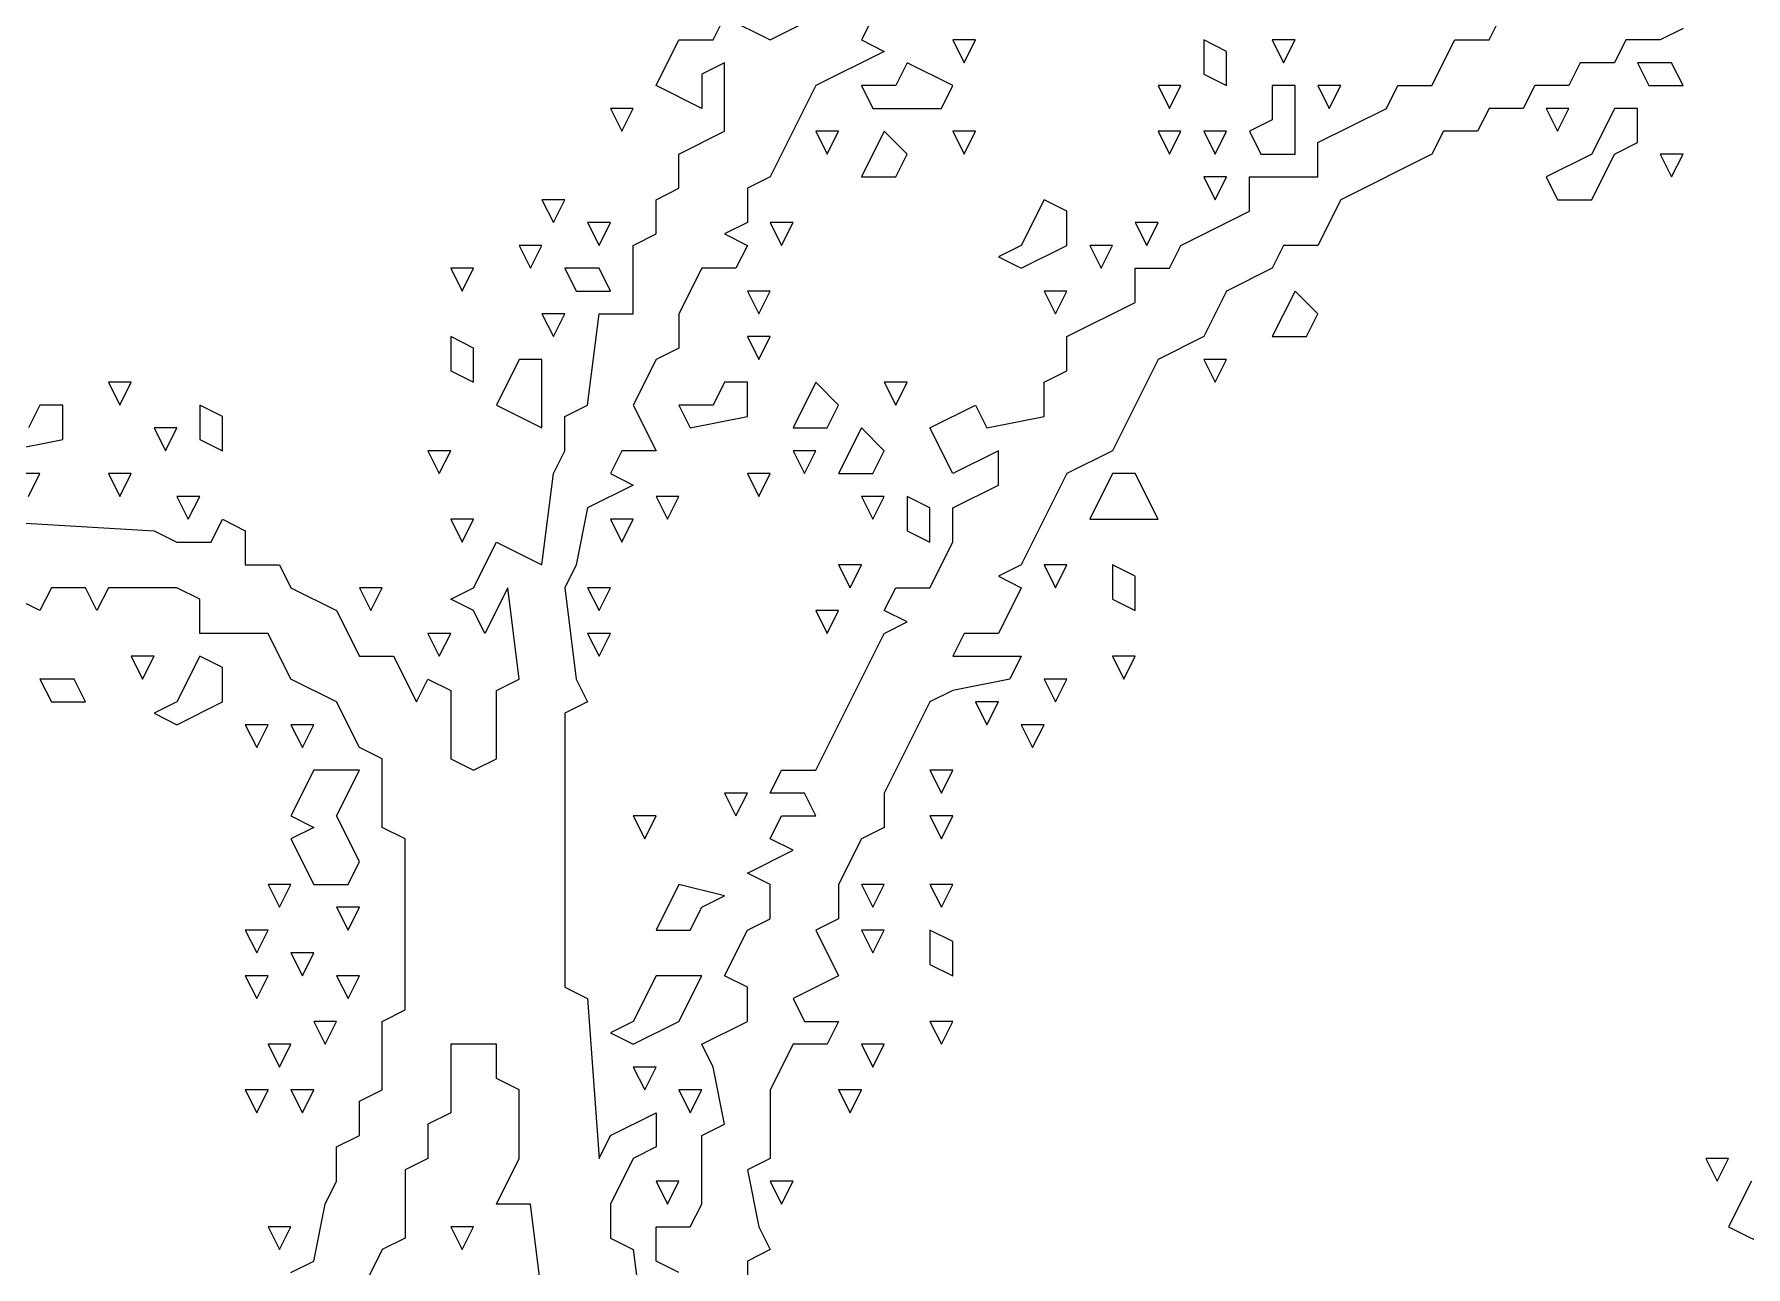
# Model space of a CAD drawing. Extents: x 2 to 124, y 0 to 170.
# Drawn here: x 50.43 to 62.5, y 103.23 to 111.92 of the extents above; entities that cross this region are included whole.
import ezdxf

# ---------------------------------------------------------------- set-up
doc = ezdxf.new("R2010")
doc.units = 0
doc.layers.add('Layer0', color=7, linetype='Continuous')

msp = doc.modelspace()

# ---------------------------------------------------------------- linework, layer by layer
at = {"layer": 'Layer0', "color": 5, "linetype": 'CONTINUOUS'}
for p, q in [((56.42519, 112.2064, 0.1), (56.2642, 111.8845, 0.1)), ((55.2178, 111.8845, 0.1), (55.2983, 112.0455, 0.1)), ((55.2983, 112.0455, 0.1), (55.62027, 111.8845, 0.1)), ((55.62027, 111.8845, 0.1), (56.10322, 112.1259, 0.1)), ((60.69129, 111.8845, 0.1), (60.77178, 112.0455, 0.1)), ((62.05966, 111.965, 0.1), (61.89867, 111.8845, 0.1)), ((54.81534, 111.5625, 0.1), (54.97633, 111.8845, 0.1)), ((54.97633, 111.8845, 0.1), (55.2178, 111.8845, 0.1)), ((56.42519, 111.804, 0.1), (55.94223, 111.5625, 0.1)), ((56.2642, 111.8845, 0.1), (56.42519, 111.804, 0.1)), ((56.90814, 111.8845, 0.1), (56.98864, 111.7235, 0.1)), ((57.06913, 111.8845, 0.1), (56.90814, 111.8845, 0.1)), ((56.98864, 111.7235, 0.1), (57.06913, 111.8845, 0.1)), ((58.67898, 111.8845, 0.1), (58.67898, 111.643, 0.1)), ((58.83996, 111.804, 0.1), (58.67898, 111.8845, 0.1)), ((58.83996, 111.5625, 0.1), (58.83996, 111.804, 0.1)), ((59.16193, 111.8845, 0.1), (59.24242, 111.7235, 0.1)), ((59.32292, 111.8845, 0.1), (59.16193, 111.8845, 0.1)), ((59.24242, 111.7235, 0.1), (59.32292, 111.8845, 0.1)), ((60.28883, 111.5625, 0.1), (60.44981, 111.8845, 0.1)), ((60.44981, 111.8845, 0.1), (60.69129, 111.8845, 0.1)), ((61.6572, 111.8845, 0.1), (61.5767, 111.7235, 0.1)), ((61.89867, 111.8845, 0.1), (61.6572, 111.8845, 0.1)), ((55.2983, 111.7235, 0.1), (55.13731, 111.643, 0.1)), ((55.2983, 111.2405, 0.1), (55.2983, 111.7235, 0.1)), ((56.58617, 111.7235, 0.1), (56.50568, 111.5625, 0.1)), ((56.90814, 111.5625, 0.1), (56.58617, 111.7235, 0.1)), ((61.33523, 111.7235, 0.1), (61.25473, 111.5625, 0.1)), ((61.5767, 111.7235, 0.1), (61.33523, 111.7235, 0.1)), ((61.73769, 111.7235, 0.1), (61.81818, 111.5625, 0.1)), ((61.97917, 111.7235, 0.1), (61.73769, 111.7235, 0.1)), ((62.05966, 111.5625, 0.1), (61.97917, 111.7235, 0.1)), ((55.13731, 111.4015, 0.1), (54.81534, 111.5625, 0.1)), ((55.13731, 111.643, 0.1), (55.13731, 111.4015, 0.1)), ((55.94223, 111.5625, 0.1), (55.62027, 110.9186, 0.1)), ((56.50568, 111.5625, 0.1), (56.2642, 111.5625, 0.1)), ((56.2642, 111.5625, 0.1), (56.3447, 111.4015, 0.1)), ((56.82765, 111.4015, 0.1), (56.90814, 111.5625, 0.1)), ((58.35701, 111.5625, 0.1), (58.4375, 111.4015, 0.1)), ((58.51799, 111.5625, 0.1), (58.35701, 111.5625, 0.1)), ((58.4375, 111.4015, 0.1), (58.51799, 111.5625, 0.1)), ((58.67898, 111.643, 0.1), (58.83996, 111.5625, 0.1)), ((59.16193, 111.5625, 0.1), (59.16193, 111.321, 0.1)), ((59.32292, 111.5625, 0.1), (59.16193, 111.5625, 0.1)), ((59.32292, 111.0795, 0.1), (59.32292, 111.5625, 0.1)), ((59.4839, 111.5625, 0.1), (59.56439, 111.4015, 0.1)), ((59.64489, 111.5625, 0.1), (59.4839, 111.5625, 0.1)), ((59.56439, 111.4015, 0.1), (59.64489, 111.5625, 0.1)), ((59.96686, 111.4015, 0.1), (60.04735, 111.5625, 0.1)), ((60.04735, 111.5625, 0.1), (60.28883, 111.5625, 0.1)), ((61.01326, 111.5625, 0.1), (60.93277, 111.4015, 0.1)), ((61.25473, 111.5625, 0.1), (61.01326, 111.5625, 0.1)), ((61.81818, 111.5625, 0.1), (62.05966, 111.5625, 0.1)), ((54.49337, 111.4015, 0.1), (54.57386, 111.2405, 0.1)), ((54.65436, 111.4015, 0.1), (54.49337, 111.4015, 0.1)), ((54.57386, 111.2405, 0.1), (54.65436, 111.4015, 0.1)), ((56.3447, 111.4015, 0.1), (56.82765, 111.4015, 0.1)), ((59.16193, 111.321, 0.1), (59.00095, 111.2405, 0.1)), ((59.4839, 111.16, 0.1), (59.96686, 111.4015, 0.1)), ((60.69129, 111.4015, 0.1), (60.6108, 111.2405, 0.1)), ((60.93277, 111.4015, 0.1), (60.69129, 111.4015, 0.1)), ((61.09375, 111.4015, 0.1), (61.17424, 111.2405, 0.1)), ((61.25473, 111.4015, 0.1), (61.09375, 111.4015, 0.1)), ((61.17424, 111.2405, 0.1), (61.25473, 111.4015, 0.1)), ((61.5767, 111.4015, 0.1), (61.41572, 111.0795, 0.1)), ((61.73769, 111.4015, 0.1), (61.5767, 111.4015, 0.1)), ((61.73769, 111.16, 0.1), (61.73769, 111.4015, 0.1)), ((54.97633, 111.0795, 0.1), (55.2983, 111.2405, 0.1)), ((55.94223, 111.2405, 0.1), (56.02273, 111.0795, 0.1)), ((56.10322, 111.2405, 0.1), (55.94223, 111.2405, 0.1)), ((56.02273, 111.0795, 0.1), (56.10322, 111.2405, 0.1)), ((56.42519, 111.2405, 0.1), (56.2642, 110.9186, 0.1)), ((56.58617, 111.0795, 0.1), (56.42519, 111.2405, 0.1)), ((56.90814, 111.2405, 0.1), (56.98864, 111.0795, 0.1)), ((57.06913, 111.2405, 0.1), (56.90814, 111.2405, 0.1)), ((56.98864, 111.0795, 0.1), (57.06913, 111.2405, 0.1)), ((58.35701, 111.2405, 0.1), (58.4375, 111.0795, 0.1)), ((58.51799, 111.2405, 0.1), (58.35701, 111.2405, 0.1)), ((58.4375, 111.0795, 0.1), (58.51799, 111.2405, 0.1)), ((58.67898, 111.2405, 0.1), (58.75947, 111.0795, 0.1)), ((58.83996, 111.2405, 0.1), (58.67898, 111.2405, 0.1)), ((58.75947, 111.0795, 0.1), (58.83996, 111.2405, 0.1)), ((59.00095, 111.2405, 0.1), (59.08144, 111.0795, 0.1)), ((60.36932, 111.2405, 0.1), (60.28883, 111.0795, 0.1)), ((60.6108, 111.2405, 0.1), (60.36932, 111.2405, 0.1)), ((59.4839, 110.9186, 0.1), (59.4839, 111.16, 0.1)), ((61.5767, 111.0795, 0.1), (61.73769, 111.16, 0.1)), ((54.97633, 110.8381, 0.1), (54.97633, 111.0795, 0.1)), ((56.50568, 110.9186, 0.1), (56.58617, 111.0795, 0.1)), ((59.08144, 111.0795, 0.1), (59.32292, 111.0795, 0.1)), ((60.28883, 111.0795, 0.1), (59.64489, 110.7576, 0.1)), ((61.41572, 111.0795, 0.1), (61.09375, 110.9186, 0.1)), ((61.41572, 110.7576, 0.1), (61.5767, 111.0795, 0.1)), ((61.89867, 111.0795, 0.1), (61.97917, 110.9186, 0.1)), ((62.05966, 111.0795, 0.1), (61.89867, 111.0795, 0.1)), ((61.97917, 110.9186, 0.1), (62.05966, 111.0795, 0.1)), ((54.81534, 110.7576, 0.1), (54.97633, 110.8381, 0.1)), ((55.62027, 110.9186, 0.1), (55.45928, 110.8381, 0.1)), ((55.45928, 110.8381, 0.1), (55.45928, 110.5966, 0.1)), ((56.2642, 110.9186, 0.1), (56.50568, 110.9186, 0.1)), ((58.67898, 110.9186, 0.1), (58.75947, 110.7576, 0.1)), ((58.83996, 110.9186, 0.1), (58.67898, 110.9186, 0.1)), ((58.75947, 110.7576, 0.1), (58.83996, 110.9186, 0.1)), ((59.00095, 110.6771, 0.1), (59.00095, 110.9186, 0.1)), ((59.00095, 110.9186, 0.1), (59.4839, 110.9186, 0.1)), ((61.09375, 110.9186, 0.1), (61.17424, 110.7576, 0.1)), ((54.01042, 110.7576, 0.1), (54.09091, 110.5966, 0.1)), ((54.1714, 110.7576, 0.1), (54.01042, 110.7576, 0.1)), ((54.09091, 110.5966, 0.1), (54.1714, 110.7576, 0.1)), ((54.81534, 110.5161, 0.1), (54.81534, 110.7576, 0.1)), ((57.55208, 110.7576, 0.1), (57.3911, 110.4356, 0.1)), ((57.71307, 110.6771, 0.1), (57.55208, 110.7576, 0.1)), ((59.64489, 110.7576, 0.1), (59.4839, 110.4356, 0.1)), ((61.17424, 110.7576, 0.1), (61.41572, 110.7576, 0.1)), ((54.33239, 110.5966, 0.1), (54.41288, 110.4356, 0.1)), ((54.49337, 110.5966, 0.1), (54.33239, 110.5966, 0.1)), ((54.41288, 110.4356, 0.1), (54.49337, 110.5966, 0.1)), ((55.45928, 110.5966, 0.1), (55.2983, 110.5161, 0.1)), ((55.62027, 110.5966, 0.1), (55.70076, 110.4356, 0.1)), ((55.78125, 110.5966, 0.1), (55.62027, 110.5966, 0.1)), ((55.70076, 110.4356, 0.1), (55.78125, 110.5966, 0.1)), ((57.71307, 110.4356, 0.1), (57.71307, 110.6771, 0.1)), ((58.19602, 110.5966, 0.1), (58.27652, 110.4356, 0.1)), ((58.35701, 110.5966, 0.1), (58.19602, 110.5966, 0.1)), ((58.27652, 110.4356, 0.1), (58.35701, 110.5966, 0.1)), ((58.51799, 110.4356, 0.1), (59.00095, 110.6771, 0.1)), ((54.65436, 110.4356, 0.1), (54.81534, 110.5161, 0.1)), ((55.2983, 110.5161, 0.1), (55.45928, 110.4356, 0.1)), ((53.84943, 110.4356, 0.1), (53.92992, 110.2746, 0.1)), ((54.01042, 110.4356, 0.1), (53.84943, 110.4356, 0.1)), ((53.92992, 110.2746, 0.1), (54.01042, 110.4356, 0.1)), ((54.65436, 109.9527, 0.1), (54.65436, 110.4356, 0.1)), ((55.45928, 110.4356, 0.1), (55.37879, 110.2746, 0.1)), ((57.3911, 110.4356, 0.1), (57.23011, 110.3551, 0.1)), ((57.23011, 110.3551, 0.1), (57.3911, 110.2746, 0.1)), ((57.3911, 110.2746, 0.1), (57.71307, 110.4356, 0.1)), ((57.87405, 110.4356, 0.1), (57.95455, 110.2746, 0.1)), ((58.03504, 110.4356, 0.1), (57.87405, 110.4356, 0.1)), ((57.95455, 110.2746, 0.1), (58.03504, 110.4356, 0.1)), ((58.4375, 110.2746, 0.1), (58.51799, 110.4356, 0.1)), ((59.24242, 110.4356, 0.1), (59.16193, 110.2746, 0.1)), ((59.4839, 110.4356, 0.1), (59.24242, 110.4356, 0.1)), ((53.36648, 110.2746, 0.1), (53.44697, 110.1136, 0.1)), ((53.52746, 110.2746, 0.1), (53.36648, 110.2746, 0.1)), ((53.44697, 110.1136, 0.1), (53.52746, 110.2746, 0.1)), ((54.1714, 110.2746, 0.1), (54.25189, 110.1136, 0.1)), ((54.41288, 110.2746, 0.1), (54.1714, 110.2746, 0.1)), ((54.49337, 110.1136, 0.1), (54.41288, 110.2746, 0.1)), ((55.13731, 110.2746, 0.1), (54.97633, 109.9527, 0.1)), ((55.37879, 110.2746, 0.1), (55.13731, 110.2746, 0.1)), ((58.19602, 110.0331, 0.1), (58.19602, 110.2746, 0.1)), ((58.19602, 110.2746, 0.1), (58.4375, 110.2746, 0.1)), ((59.16193, 110.2746, 0.1), (58.83996, 110.1136, 0.1)), ((54.25189, 110.1136, 0.1), (54.49337, 110.1136, 0.1)), ((55.45928, 110.1136, 0.1), (55.53977, 109.9527, 0.1)), ((55.62027, 110.1136, 0.1), (55.45928, 110.1136, 0.1)), ((55.53977, 109.9527, 0.1), (55.62027, 110.1136, 0.1)), ((57.55208, 110.1136, 0.1), (57.63258, 109.9527, 0.1)), ((57.71307, 110.1136, 0.1), (57.55208, 110.1136, 0.1)), ((57.63258, 109.9527, 0.1), (57.71307, 110.1136, 0.1)), ((57.71307, 109.7917, 0.1), (58.19602, 110.0331, 0.1)), ((58.83996, 110.1136, 0.1), (58.67898, 109.7917, 0.1)), ((59.32292, 110.1136, 0.1), (59.16193, 109.7917, 0.1)), ((59.4839, 109.9527, 0.1), (59.32292, 110.1136, 0.1)), ((54.01042, 109.9527, 0.1), (54.09091, 109.7917, 0.1)), ((54.1714, 109.9527, 0.1), (54.01042, 109.9527, 0.1)), ((54.09091, 109.7917, 0.1), (54.1714, 109.9527, 0.1)), ((54.33239, 109.3087, 0.1), (54.41288, 109.9527, 0.1)), ((54.41288, 109.9527, 0.1), (54.65436, 109.9527, 0.1)), ((54.97633, 109.9527, 0.1), (54.97633, 109.7112, 0.1)), ((59.40341, 109.7917, 0.1), (59.4839, 109.9527, 0.1)), ((53.36648, 109.7917, 0.1), (53.36648, 109.5502, 0.1)), ((53.52746, 109.7112, 0.1), (53.36648, 109.7917, 0.1)), ((55.45928, 109.7917, 0.1), (55.53977, 109.6307, 0.1)), ((55.62027, 109.7917, 0.1), (55.45928, 109.7917, 0.1)), ((55.53977, 109.6307, 0.1), (55.62027, 109.7917, 0.1)), ((57.71307, 109.5502, 0.1), (57.71307, 109.7917, 0.1)), ((58.67898, 109.7917, 0.1), (58.35701, 109.6307, 0.1)), ((59.16193, 109.7917, 0.1), (59.40341, 109.7917, 0.1)), ((53.52746, 109.4697, 0.1), (53.52746, 109.7112, 0.1)), ((53.84943, 109.6307, 0.1), (53.68845, 109.3087, 0.1)), ((54.01042, 109.6307, 0.1), (53.84943, 109.6307, 0.1)), ((54.01042, 109.1477, 0.1), (54.01042, 109.6307, 0.1)), ((54.81534, 109.6307, 0.1), (54.65436, 109.3087, 0.1)), ((54.97633, 109.7112, 0.1), (54.81534, 109.6307, 0.1)), ((58.35701, 109.6307, 0.1), (58.03504, 108.9867, 0.1)), ((58.67898, 109.6307, 0.1), (58.75947, 109.4697, 0.1)), ((58.83996, 109.6307, 0.1), (58.67898, 109.6307, 0.1)), ((58.75947, 109.4697, 0.1), (58.83996, 109.6307, 0.1)), ((53.36648, 109.5502, 0.1), (53.52746, 109.4697, 0.1)), ((57.55208, 109.4697, 0.1), (57.71307, 109.5502, 0.1)), ((50.9517, 109.4697, 0.1), (51.0322, 109.3087, 0.1)), ((51.11269, 109.4697, 0.1), (50.9517, 109.4697, 0.1)), ((51.0322, 109.3087, 0.1), (51.11269, 109.4697, 0.1)), ((55.2983, 109.4697, 0.1), (55.2178, 109.3087, 0.1)), ((55.45928, 109.4697, 0.1), (55.2983, 109.4697, 0.1)), ((55.45928, 109.2282, 0.1), (55.45928, 109.4697, 0.1)), ((55.94223, 109.4697, 0.1), (55.78125, 109.1477, 0.1)), ((56.10322, 109.3087, 0.1), (55.94223, 109.4697, 0.1)), ((56.42519, 109.4697, 0.1), (56.50568, 109.3087, 0.1)), ((56.58617, 109.4697, 0.1), (56.42519, 109.4697, 0.1)), ((56.50568, 109.3087, 0.1), (56.58617, 109.4697, 0.1)), ((57.55208, 109.2282, 0.1), (57.55208, 109.4697, 0.1)), ((50.46875, 109.3087, 0.1), (50.38826, 109.1477, 0.1)), ((50.62973, 109.3087, 0.1), (50.46875, 109.3087, 0.1)), ((50.62973, 109.0672, 0.1), (50.62973, 109.3087, 0.1)), ((51.59564, 109.3087, 0.1), (51.59564, 109.0672, 0.1)), ((51.75663, 109.2282, 0.1), (51.59564, 109.3087, 0.1)), ((53.68845, 109.3087, 0.1), (54.01042, 109.1477, 0.1)), ((54.1714, 109.2282, 0.1), (54.33239, 109.3087, 0.1)), ((54.65436, 109.3087, 0.1), (54.81534, 108.9867, 0.1)), ((55.2178, 109.3087, 0.1), (54.97633, 109.3087, 0.1)), ((54.97633, 109.3087, 0.1), (55.05682, 109.1477, 0.1)), ((56.02273, 109.1477, 0.1), (56.10322, 109.3087, 0.1)), ((56.74716, 109.1477, 0.1), (57.06913, 109.3087, 0.1)), ((57.06913, 109.3087, 0.1), (57.14962, 109.1477, 0.1)), ((51.27367, 109.1477, 0.1), (51.35417, 108.9867, 0.1)), ((51.43466, 109.1477, 0.1), (51.27367, 109.1477, 0.1)), ((51.35417, 108.9867, 0.1), (51.43466, 109.1477, 0.1)), ((51.75663, 108.9867, 0.1), (51.75663, 109.2282, 0.1)), ((54.1714, 108.9867, 0.1), (54.1714, 109.2282, 0.1)), ((55.05682, 109.1477, 0.1), (55.45928, 109.2282, 0.1)), ((55.78125, 109.1477, 0.1), (56.02273, 109.1477, 0.1)), ((56.2642, 109.1477, 0.1), (56.10322, 108.8258, 0.1)), ((56.42519, 108.9867, 0.1), (56.2642, 109.1477, 0.1)), ((56.90814, 108.8258, 0.1), (56.74716, 109.1477, 0.1)), ((57.14962, 109.1477, 0.1), (57.55208, 109.2282, 0.1)), ((50.22727, 108.9867, 0.1), (50.62973, 109.0672, 0.1)), ((51.59564, 109.0672, 0.1), (51.75663, 108.9867, 0.1)), ((53.20549, 108.9867, 0.1), (53.28598, 108.8258, 0.1)), ((53.36648, 108.9867, 0.1), (53.20549, 108.9867, 0.1)), ((53.28598, 108.8258, 0.1), (53.36648, 108.9867, 0.1)), ((54.09091, 108.8258, 0.1), (54.1714, 108.9867, 0.1)), ((54.57386, 108.9867, 0.1), (54.49337, 108.8258, 0.1)), ((54.81534, 108.9867, 0.1), (54.57386, 108.9867, 0.1)), ((55.78125, 108.9867, 0.1), (55.86174, 108.8258, 0.1)), ((55.94223, 108.9867, 0.1), (55.78125, 108.9867, 0.1)), ((55.86174, 108.8258, 0.1), (55.94223, 108.9867, 0.1)), ((56.3447, 108.8258, 0.1), (56.42519, 108.9867, 0.1)), ((57.23011, 108.9867, 0.1), (56.90814, 108.8258, 0.1)), ((57.23011, 108.7453, 0.1), (57.23011, 108.9867, 0.1)), ((58.03504, 108.9867, 0.1), (57.71307, 108.8258, 0.1)), ((50.46875, 108.8258, 0.1), (50.30777, 108.8258, 0.1)), ((50.38826, 108.6648, 0.1), (50.46875, 108.8258, 0.1)), ((50.9517, 108.8258, 0.1), (51.0322, 108.6648, 0.1)), ((51.11269, 108.8258, 0.1), (50.9517, 108.8258, 0.1)), ((51.0322, 108.6648, 0.1), (51.11269, 108.8258, 0.1)), ((54.01042, 108.1818, 0.1), (54.09091, 108.8258, 0.1)), ((54.49337, 108.8258, 0.1), (54.65436, 108.7453, 0.1)), ((55.45928, 108.8258, 0.1), (55.53977, 108.6648, 0.1)), ((55.62027, 108.8258, 0.1), (55.45928, 108.8258, 0.1)), ((55.53977, 108.6648, 0.1), (55.62027, 108.8258, 0.1)), ((56.10322, 108.8258, 0.1), (56.3447, 108.8258, 0.1)), ((57.71307, 108.8258, 0.1), (57.3911, 108.1818, 0.1)), ((58.03504, 108.8258, 0.1), (57.87405, 108.5038, 0.1)), ((58.19602, 108.8258, 0.1), (58.03504, 108.8258, 0.1)), ((58.35701, 108.5038, 0.1), (58.19602, 108.8258, 0.1)), ((51.43466, 108.6648, 0.1), (51.51515, 108.5038, 0.1)), ((51.59564, 108.6648, 0.1), (51.43466, 108.6648, 0.1)), ((51.51515, 108.5038, 0.1), (51.59564, 108.6648, 0.1)), ((54.65436, 108.7453, 0.1), (54.33239, 108.5843, 0.1)), ((54.81534, 108.6648, 0.1), (54.89583, 108.5038, 0.1)), ((54.97633, 108.6648, 0.1), (54.81534, 108.6648, 0.1)), ((54.89583, 108.5038, 0.1), (54.97633, 108.6648, 0.1)), ((56.2642, 108.6648, 0.1), (56.3447, 108.5038, 0.1)), ((56.42519, 108.6648, 0.1), (56.2642, 108.6648, 0.1)), ((56.3447, 108.5038, 0.1), (56.42519, 108.6648, 0.1)), ((56.58617, 108.6648, 0.1), (56.58617, 108.4233, 0.1)), ((56.74716, 108.5843, 0.1), (56.58617, 108.6648, 0.1)), ((56.90814, 108.5843, 0.1), (57.23011, 108.7453, 0.1)), ((54.33239, 108.5843, 0.1), (54.25189, 108.1818, 0.1)), ((56.74716, 108.3428, 0.1), (56.74716, 108.5843, 0.1)), ((56.90814, 108.3428, 0.1), (56.90814, 108.5843, 0.1)), ((49.9053, 108.5038, 0.1), (51.27367, 108.4233, 0.1)), ((51.27367, 108.4233, 0.1), (51.43466, 108.3428, 0.1)), ((51.67614, 108.3428, 0.1), (51.75663, 108.5038, 0.1)), ((51.75663, 108.5038, 0.1), (51.91761, 108.4233, 0.1)), ((51.91761, 108.4233, 0.1), (51.91761, 108.1818, 0.1)), ((53.36648, 108.5038, 0.1), (53.44697, 108.3428, 0.1)), ((53.52746, 108.5038, 0.1), (53.36648, 108.5038, 0.1)), ((53.44697, 108.3428, 0.1), (53.52746, 108.5038, 0.1)), ((54.49337, 108.5038, 0.1), (54.57386, 108.3428, 0.1)), ((54.65436, 108.5038, 0.1), (54.49337, 108.5038, 0.1)), ((54.57386, 108.3428, 0.1), (54.65436, 108.5038, 0.1)), ((56.58617, 108.4233, 0.1), (56.74716, 108.3428, 0.1)), ((57.87405, 108.5038, 0.1), (58.35701, 108.5038, 0.1)), ((51.43466, 108.3428, 0.1), (51.67614, 108.3428, 0.1)), ((53.52746, 108.0208, 0.1), (53.68845, 108.3428, 0.1)), ((53.68845, 108.3428, 0.1), (54.01042, 108.1818, 0.1)), ((56.74716, 108.0208, 0.1), (56.90814, 108.3428, 0.1)), ((51.91761, 108.1818, 0.1), (52.15909, 108.1818, 0.1)), ((52.15909, 108.1818, 0.1), (52.23958, 108.0208, 0.1)), ((54.25189, 108.1818, 0.1), (54.1714, 108.0208, 0.1)), ((56.10322, 108.1818, 0.1), (56.18371, 108.0208, 0.1)), ((56.2642, 108.1818, 0.1), (56.10322, 108.1818, 0.1)), ((56.18371, 108.0208, 0.1), (56.2642, 108.1818, 0.1)), ((57.3911, 108.1818, 0.1), (57.23011, 108.1013, 0.1)), ((57.55208, 108.1818, 0.1), (57.63258, 108.0208, 0.1)), ((57.71307, 108.1818, 0.1), (57.55208, 108.1818, 0.1)), ((57.63258, 108.0208, 0.1), (57.71307, 108.1818, 0.1)), ((58.03504, 108.1818, 0.1), (58.03504, 107.9403, 0.1)), ((58.19602, 108.1013, 0.1), (58.03504, 108.1818, 0.1)), ((57.23011, 108.1013, 0.1), (57.3911, 108.0208, 0.1)), ((58.19602, 107.8598, 0.1), (58.19602, 108.1013, 0.1)), ((50.46875, 107.8598, 0.1), (50.14678, 108.0208, 0.1)), ((50.54924, 108.0208, 0.1), (50.46875, 107.8598, 0.1)), ((50.79072, 108.0208, 0.1), (50.54924, 108.0208, 0.1)), ((50.87121, 107.8598, 0.1), (50.79072, 108.0208, 0.1)), ((50.9517, 108.0208, 0.1), (50.87121, 107.8598, 0.1)), ((51.43466, 108.0208, 0.1), (50.9517, 108.0208, 0.1)), ((51.59564, 107.9403, 0.1), (51.43466, 108.0208, 0.1)), ((52.23958, 108.0208, 0.1), (52.56155, 107.8598, 0.1)), ((52.72254, 108.0208, 0.1), (52.80303, 107.8598, 0.1)), ((52.88352, 108.0208, 0.1), (52.72254, 108.0208, 0.1)), ((52.80303, 107.8598, 0.1), (52.88352, 108.0208, 0.1)), ((53.36648, 107.9403, 0.1), (53.52746, 108.0208, 0.1)), ((53.76894, 108.0208, 0.1), (53.60795, 107.6989, 0.1)), ((53.84943, 107.3769, 0.1), (53.76894, 108.0208, 0.1)), ((54.1714, 108.0208, 0.1), (54.25189, 107.3769, 0.1)), ((54.33239, 108.0208, 0.1), (54.41288, 107.8598, 0.1)), ((54.49337, 108.0208, 0.1), (54.33239, 108.0208, 0.1)), ((54.41288, 107.8598, 0.1), (54.49337, 108.0208, 0.1)), ((56.42519, 107.8598, 0.1), (56.50568, 108.0208, 0.1)), ((56.50568, 108.0208, 0.1), (56.74716, 108.0208, 0.1)), ((57.3911, 108.0208, 0.1), (57.23011, 107.6989, 0.1)), ((51.59564, 107.6989, 0.1), (51.59564, 107.9403, 0.1)), ((52.56155, 107.8598, 0.1), (52.72254, 107.5379, 0.1)), ((53.52746, 107.8598, 0.1), (53.36648, 107.9403, 0.1)), ((53.60795, 107.6989, 0.1), (53.52746, 107.8598, 0.1)), ((55.94223, 107.8598, 0.1), (56.02273, 107.6989, 0.1)), ((56.10322, 107.8598, 0.1), (55.94223, 107.8598, 0.1)), ((56.02273, 107.6989, 0.1), (56.10322, 107.8598, 0.1)), ((56.58617, 107.7794, 0.1), (56.42519, 107.8598, 0.1)), ((58.03504, 107.9403, 0.1), (58.19602, 107.8598, 0.1)), ((52.0786, 107.6989, 0.1), (51.59564, 107.6989, 0.1)), ((52.23958, 107.3769, 0.1), (52.0786, 107.6989, 0.1)), ((53.20549, 107.6989, 0.1), (53.28598, 107.5379, 0.1)), ((53.36648, 107.6989, 0.1), (53.20549, 107.6989, 0.1)), ((53.28598, 107.5379, 0.1), (53.36648, 107.6989, 0.1)), ((54.33239, 107.6989, 0.1), (54.41288, 107.5379, 0.1)), ((54.49337, 107.6989, 0.1), (54.33239, 107.6989, 0.1)), ((54.41288, 107.5379, 0.1), (54.49337, 107.6989, 0.1)), ((55.94223, 106.733, 0.1), (56.42519, 107.6989, 0.1)), ((56.42519, 107.6989, 0.1), (56.58617, 107.7794, 0.1)), ((56.98864, 107.6989, 0.1), (56.90814, 107.5379, 0.1)), ((57.23011, 107.6989, 0.1), (56.98864, 107.6989, 0.1)), ((51.11269, 107.5379, 0.1), (51.19318, 107.3769, 0.1)), ((51.27367, 107.5379, 0.1), (51.11269, 107.5379, 0.1)), ((51.19318, 107.3769, 0.1), (51.27367, 107.5379, 0.1)), ((51.59564, 107.5379, 0.1), (51.43466, 107.2159, 0.1)), ((51.75663, 107.4574, 0.1), (51.59564, 107.5379, 0.1)), ((51.75663, 107.2159, 0.1), (51.75663, 107.4574, 0.1)), ((52.72254, 107.5379, 0.1), (52.96402, 107.5379, 0.1)), ((52.96402, 107.5379, 0.1), (53.125, 107.2159, 0.1)), ((56.90814, 107.5379, 0.1), (57.3911, 107.5379, 0.1)), ((57.3911, 107.5379, 0.1), (57.31061, 107.3769, 0.1)), ((58.03504, 107.5379, 0.1), (58.11553, 107.3769, 0.1)), ((58.19602, 107.5379, 0.1), (58.03504, 107.5379, 0.1)), ((58.11553, 107.3769, 0.1), (58.19602, 107.5379, 0.1)), ((50.46875, 107.3769, 0.1), (50.54924, 107.2159, 0.1)), ((50.71023, 107.3769, 0.1), (50.46875, 107.3769, 0.1)), ((50.79072, 107.2159, 0.1), (50.71023, 107.3769, 0.1)), ((52.56155, 107.2159, 0.1), (52.23958, 107.3769, 0.1)), ((53.125, 107.2159, 0.1), (53.20549, 107.3769, 0.1)), ((53.20549, 107.3769, 0.1), (53.36648, 107.2964, 0.1)), ((53.68845, 107.2964, 0.1), (53.84943, 107.3769, 0.1)), ((54.25189, 107.3769, 0.1), (54.33239, 107.2159, 0.1)), ((57.31061, 107.3769, 0.1), (56.90814, 107.2964, 0.1)), ((57.55208, 107.3769, 0.1), (57.63258, 107.2159, 0.1)), ((57.71307, 107.3769, 0.1), (57.55208, 107.3769, 0.1)), ((57.63258, 107.2159, 0.1), (57.71307, 107.3769, 0.1)), ((50.54924, 107.2159, 0.1), (50.79072, 107.2159, 0.1)), ((51.43466, 107.2159, 0.1), (51.27367, 107.1354, 0.1)), ((51.43466, 107.0549, 0.1), (51.75663, 107.2159, 0.1)), ((52.72254, 106.8939, 0.1), (52.56155, 107.2159, 0.1)), ((53.36648, 107.2964, 0.1), (53.36648, 106.8134, 0.1)), ((53.68845, 106.8134, 0.1), (53.68845, 107.2964, 0.1)), ((54.33239, 107.2159, 0.1), (54.1714, 107.1354, 0.1)), ((56.74716, 107.2159, 0.1), (56.42519, 106.572, 0.1)), ((56.90814, 107.2964, 0.1), (56.74716, 107.2159, 0.1)), ((57.06913, 107.2159, 0.1), (57.14962, 107.0549, 0.1)), ((57.23011, 107.2159, 0.1), (57.06913, 107.2159, 0.1)), ((57.14962, 107.0549, 0.1), (57.23011, 107.2159, 0.1)), ((51.27367, 107.1354, 0.1), (51.43466, 107.0549, 0.1)), ((54.1714, 107.1354, 0.1), (54.1714, 105.2036, 0.1)), ((51.91761, 107.0549, 0.1), (51.99811, 106.8939, 0.1)), ((52.0786, 107.0549, 0.1), (51.91761, 107.0549, 0.1)), ((51.99811, 106.8939, 0.1), (52.0786, 107.0549, 0.1)), ((52.23958, 107.0549, 0.1), (52.32008, 106.8939, 0.1)), ((52.40057, 107.0549, 0.1), (52.23958, 107.0549, 0.1)), ((52.32008, 106.8939, 0.1), (52.40057, 107.0549, 0.1)), ((57.3911, 107.0549, 0.1), (57.47159, 106.8939, 0.1)), ((57.55208, 107.0549, 0.1), (57.3911, 107.0549, 0.1)), ((57.47159, 106.8939, 0.1), (57.55208, 107.0549, 0.1)), ((52.88352, 106.8134, 0.1), (52.72254, 106.8939, 0.1)), ((52.40057, 106.733, 0.1), (52.23958, 106.411, 0.1)), ((52.72254, 106.733, 0.1), (52.40057, 106.733, 0.1)), ((52.56155, 106.411, 0.1), (52.72254, 106.733, 0.1)), ((52.88352, 106.3305, 0.1), (52.88352, 106.8134, 0.1)), ((53.36648, 106.8134, 0.1), (53.52746, 106.733, 0.1)), ((53.52746, 106.733, 0.1), (53.68845, 106.8134, 0.1)), ((55.62027, 106.572, 0.1), (55.70076, 106.733, 0.1)), ((55.70076, 106.733, 0.1), (55.94223, 106.733, 0.1)), ((56.74716, 106.733, 0.1), (56.82765, 106.572, 0.1)), ((56.90814, 106.733, 0.1), (56.74716, 106.733, 0.1)), ((56.82765, 106.572, 0.1), (56.90814, 106.733, 0.1)), ((55.2983, 106.572, 0.1), (55.37879, 106.411, 0.1)), ((55.45928, 106.572, 0.1), (55.2983, 106.572, 0.1)), ((55.37879, 106.411, 0.1), (55.45928, 106.572, 0.1)), ((55.86174, 106.572, 0.1), (55.62027, 106.572, 0.1)), ((55.94223, 106.411, 0.1), (55.86174, 106.572, 0.1)), ((56.42519, 106.572, 0.1), (56.42519, 106.3305, 0.1)), ((52.23958, 106.411, 0.1), (52.40057, 106.3305, 0.1)), ((52.72254, 106.089, 0.1), (52.56155, 106.411, 0.1)), ((54.65436, 106.411, 0.1), (54.73485, 106.25, 0.1)), ((54.81534, 106.411, 0.1), (54.65436, 106.411, 0.1)), ((54.73485, 106.25, 0.1), (54.81534, 106.411, 0.1)), ((55.62027, 106.25, 0.1), (55.70076, 106.411, 0.1)), ((55.70076, 106.411, 0.1), (55.94223, 106.411, 0.1)), ((56.74716, 106.411, 0.1), (56.82765, 106.25, 0.1)), ((56.90814, 106.411, 0.1), (56.74716, 106.411, 0.1)), ((56.82765, 106.25, 0.1), (56.90814, 106.411, 0.1)), ((52.40057, 106.3305, 0.1), (52.23958, 106.25, 0.1)), ((52.23958, 106.25, 0.1), (52.40057, 105.928, 0.1)), ((53.04451, 106.25, 0.1), (52.88352, 106.3305, 0.1)), ((53.04451, 105.0426, 0.1), (53.04451, 106.25, 0.1)), ((55.78125, 106.1695, 0.1), (55.62027, 106.25, 0.1)), ((56.2642, 106.25, 0.1), (56.10322, 105.928, 0.1)), ((56.42519, 106.3305, 0.1), (56.2642, 106.25, 0.1)), ((55.45928, 106.0085, 0.1), (55.78125, 106.1695, 0.1)), ((52.64205, 105.928, 0.1), (52.72254, 106.089, 0.1)), ((55.62027, 105.928, 0.1), (55.45928, 106.0085, 0.1)), ((52.0786, 105.928, 0.1), (52.15909, 105.767, 0.1)), ((52.23958, 105.928, 0.1), (52.0786, 105.928, 0.1)), ((52.15909, 105.767, 0.1), (52.23958, 105.928, 0.1)), ((52.40057, 105.928, 0.1), (52.64205, 105.928, 0.1)), ((54.97633, 105.928, 0.1), (54.81534, 105.6061, 0.1)), ((55.2983, 105.8475, 0.1), (54.97633, 105.928, 0.1)), ((55.62027, 105.6866, 0.1), (55.62027, 105.928, 0.1)), ((56.10322, 105.928, 0.1), (56.10322, 105.6866, 0.1)), ((56.2642, 105.928, 0.1), (56.3447, 105.767, 0.1)), ((56.42519, 105.928, 0.1), (56.2642, 105.928, 0.1)), ((56.3447, 105.767, 0.1), (56.42519, 105.928, 0.1)), ((56.74716, 105.928, 0.1), (56.82765, 105.767, 0.1)), ((56.90814, 105.928, 0.1), (56.74716, 105.928, 0.1)), ((56.82765, 105.767, 0.1), (56.90814, 105.928, 0.1)), ((55.13731, 105.767, 0.1), (55.2983, 105.8475, 0.1)), ((52.56155, 105.767, 0.1), (52.64205, 105.6061, 0.1)), ((52.72254, 105.767, 0.1), (52.56155, 105.767, 0.1)), ((52.64205, 105.6061, 0.1), (52.72254, 105.767, 0.1)), ((55.05682, 105.6061, 0.1), (55.13731, 105.767, 0.1)), ((55.45928, 105.6061, 0.1), (55.62027, 105.6866, 0.1)), ((56.10322, 105.6866, 0.1), (55.94223, 105.6061, 0.1)), ((51.91761, 105.6061, 0.1), (51.99811, 105.4451, 0.1)), ((52.0786, 105.6061, 0.1), (51.91761, 105.6061, 0.1)), ((51.99811, 105.4451, 0.1), (52.0786, 105.6061, 0.1)), ((54.81534, 105.6061, 0.1), (55.05682, 105.6061, 0.1)), ((55.2983, 105.2841, 0.1), (55.45928, 105.6061, 0.1)), ((55.94223, 105.6061, 0.1), (56.10322, 105.2841, 0.1)), ((56.2642, 105.6061, 0.1), (56.3447, 105.4451, 0.1)), ((56.42519, 105.6061, 0.1), (56.2642, 105.6061, 0.1)), ((56.3447, 105.4451, 0.1), (56.42519, 105.6061, 0.1)), ((56.74716, 105.6061, 0.1), (56.74716, 105.3646, 0.1)), ((56.90814, 105.5256, 0.1), (56.74716, 105.6061, 0.1)), ((56.90814, 105.2841, 0.1), (56.90814, 105.5256, 0.1)), ((52.23958, 105.4451, 0.1), (52.32008, 105.2841, 0.1)), ((52.40057, 105.4451, 0.1), (52.23958, 105.4451, 0.1)), ((52.32008, 105.2841, 0.1), (52.40057, 105.4451, 0.1)), ((51.91761, 105.2841, 0.1), (51.99811, 105.1231, 0.1)), ((52.0786, 105.2841, 0.1), (51.91761, 105.2841, 0.1)), ((51.99811, 105.1231, 0.1), (52.0786, 105.2841, 0.1)), ((52.56155, 105.2841, 0.1), (52.64205, 105.1231, 0.1)), ((52.72254, 105.2841, 0.1), (52.56155, 105.2841, 0.1)), ((52.64205, 105.1231, 0.1), (52.72254, 105.2841, 0.1)), ((54.81534, 105.2841, 0.1), (54.65436, 104.9621, 0.1)), ((55.13731, 105.2841, 0.1), (54.81534, 105.2841, 0.1)), ((54.97633, 104.9621, 0.1), (55.13731, 105.2841, 0.1)), ((55.45928, 105.2036, 0.1), (55.2983, 105.2841, 0.1)), ((56.10322, 105.2841, 0.1), (55.78125, 105.1231, 0.1)), ((56.74716, 105.3646, 0.1), (56.90814, 105.2841, 0.1)), ((54.1714, 105.2036, 0.1), (54.33239, 105.1231, 0.1)), ((55.45928, 104.9621, 0.1), (55.45928, 105.2036, 0.1)), ((52.88352, 104.9621, 0.1), (53.04451, 105.0426, 0.1)), ((54.33239, 105.1231, 0.1), (54.41288, 103.9962, 0.1)), ((55.78125, 105.1231, 0.1), (55.86174, 104.9621, 0.1)), ((52.40057, 104.9621, 0.1), (52.48106, 104.8011, 0.1)), ((52.56155, 104.9621, 0.1), (52.40057, 104.9621, 0.1)), ((52.48106, 104.8011, 0.1), (52.56155, 104.9621, 0.1)), ((52.88352, 104.4792, 0.1), (52.88352, 104.9621, 0.1)), ((54.65436, 104.9621, 0.1), (54.49337, 104.8816, 0.1)), ((54.65436, 104.8011, 0.1), (54.97633, 104.9621, 0.1)), ((55.13731, 104.8011, 0.1), (55.45928, 104.9621, 0.1)), ((55.86174, 104.9621, 0.1), (56.10322, 104.9621, 0.1)), ((56.10322, 104.9621, 0.1), (56.02273, 104.8011, 0.1)), ((56.74716, 104.9621, 0.1), (56.82765, 104.8011, 0.1)), ((56.90814, 104.9621, 0.1), (56.74716, 104.9621, 0.1)), ((56.82765, 104.8011, 0.1), (56.90814, 104.9621, 0.1)), ((54.49337, 104.8816, 0.1), (54.65436, 104.8011, 0.1)), ((52.0786, 104.8011, 0.1), (52.15909, 104.6402, 0.1)), ((52.23958, 104.8011, 0.1), (52.0786, 104.8011, 0.1)), ((52.15909, 104.6402, 0.1), (52.23958, 104.8011, 0.1)), ((53.36648, 104.8011, 0.1), (53.36648, 104.3182, 0.1)), ((53.68845, 104.8011, 0.1), (53.36648, 104.8011, 0.1)), ((53.68845, 104.5597, 0.1), (53.68845, 104.8011, 0.1)), ((55.2178, 104.6402, 0.1), (55.13731, 104.8011, 0.1)), ((55.78125, 104.8011, 0.1), (55.62027, 104.4792, 0.1)), ((56.02273, 104.8011, 0.1), (55.78125, 104.8011, 0.1)), ((56.2642, 104.8011, 0.1), (56.3447, 104.6402, 0.1)), ((56.42519, 104.8011, 0.1), (56.2642, 104.8011, 0.1)), ((56.3447, 104.6402, 0.1), (56.42519, 104.8011, 0.1)), ((53.84943, 104.4792, 0.1), (53.68845, 104.5597, 0.1)), ((54.65436, 104.6402, 0.1), (54.73485, 104.4792, 0.1)), ((54.81534, 104.6402, 0.1), (54.65436, 104.6402, 0.1)), ((54.73485, 104.4792, 0.1), (54.81534, 104.6402, 0.1)), ((55.2983, 104.2377, 0.1), (55.2178, 104.6402, 0.1)), ((51.91761, 104.4792, 0.1), (51.99811, 104.3182, 0.1)), ((52.0786, 104.4792, 0.1), (51.91761, 104.4792, 0.1)), ((51.99811, 104.3182, 0.1), (52.0786, 104.4792, 0.1)), ((52.23958, 104.4792, 0.1), (52.32008, 104.3182, 0.1)), ((52.40057, 104.4792, 0.1), (52.23958, 104.4792, 0.1)), ((52.32008, 104.3182, 0.1), (52.40057, 104.4792, 0.1)), ((52.72254, 104.3987, 0.1), (52.88352, 104.4792, 0.1)), ((53.84943, 103.9962, 0.1), (53.84943, 104.4792, 0.1)), ((54.97633, 104.4792, 0.1), (55.05682, 104.3182, 0.1)), ((55.13731, 104.4792, 0.1), (54.97633, 104.4792, 0.1)), ((55.05682, 104.3182, 0.1), (55.13731, 104.4792, 0.1)), ((55.62027, 104.4792, 0.1), (55.62027, 103.9962, 0.1)), ((56.10322, 104.4792, 0.1), (56.18371, 104.3182, 0.1)), ((56.2642, 104.4792, 0.1), (56.10322, 104.4792, 0.1)), ((56.18371, 104.3182, 0.1), (56.2642, 104.4792, 0.1)), ((52.72254, 104.1572, 0.1), (52.72254, 104.3987, 0.1)), ((53.36648, 104.3182, 0.1), (53.20549, 104.2377, 0.1)), ((54.49337, 104.1572, 0.1), (54.81534, 104.3182, 0.1)), ((54.81534, 104.3182, 0.1), (54.81534, 104.0767, 0.1)), ((53.20549, 104.2377, 0.1), (53.20549, 103.9962, 0.1)), ((55.13731, 104.1572, 0.1), (55.2983, 104.2377, 0.1)), ((52.56155, 104.0767, 0.1), (52.72254, 104.1572, 0.1)), ((52.56155, 103.8352, 0.1), (52.56155, 104.0767, 0.1)), ((54.41288, 103.9962, 0.1), (54.49337, 104.1572, 0.1)), ((54.81534, 104.0767, 0.1), (54.65436, 103.9962, 0.1)), ((55.13731, 103.6742, 0.1), (55.13731, 104.1572, 0.1)), ((53.20549, 103.9962, 0.1), (53.04451, 103.9157, 0.1)), ((53.68845, 103.6742, 0.1), (53.84943, 103.9962, 0.1)), ((54.65436, 103.9962, 0.1), (54.49337, 103.6742, 0.1)), ((55.62027, 103.9962, 0.1), (55.45928, 103.9157, 0.1)), ((62.22064, 103.9962, 0.1), (62.30114, 103.8352, 0.1)), ((62.38163, 103.9962, 0.1), (62.22064, 103.9962, 0.1)), ((62.30114, 103.8352, 0.1), (62.38163, 103.9962, 0.1)), ((52.48106, 103.6742, 0.1), (52.56155, 103.8352, 0.1)), ((53.04451, 103.9157, 0.1), (53.04451, 103.4328, 0.1)), ((54.81534, 103.8352, 0.1), (54.89583, 103.6742, 0.1)), ((54.97633, 103.8352, 0.1), (54.81534, 103.8352, 0.1)), ((54.89583, 103.6742, 0.1), (54.97633, 103.8352, 0.1)), ((55.45928, 103.9157, 0.1), (55.53977, 103.5133, 0.1)), ((55.62027, 103.8352, 0.1), (55.70076, 103.6742, 0.1)), ((55.78125, 103.8352, 0.1), (55.62027, 103.8352, 0.1)), ((55.70076, 103.6742, 0.1), (55.78125, 103.8352, 0.1)), ((62.54261, 103.8352, 0.1), (62.38163, 103.5133, 0.1)), ((52.40057, 103.2718, 0.1), (52.48106, 103.6742, 0.1)), ((53.92992, 103.6742, 0.1), (53.68845, 103.6742, 0.1)), ((54.01042, 103.0303, 0.1), (53.92992, 103.6742, 0.1)), ((54.49337, 103.6742, 0.1), (54.49337, 103.4328, 0.1)), ((55.05682, 103.5133, 0.1), (55.13731, 103.6742, 0.1)), ((52.0786, 103.5133, 0.1), (52.15909, 103.3523, 0.1)), ((52.23958, 103.5133, 0.1), (52.0786, 103.5133, 0.1)), ((52.15909, 103.3523, 0.1), (52.23958, 103.5133, 0.1)), ((53.36648, 103.5133, 0.1), (53.44697, 103.3523, 0.1)), ((53.52746, 103.5133, 0.1), (53.36648, 103.5133, 0.1)), ((53.44697, 103.3523, 0.1), (53.52746, 103.5133, 0.1)), ((54.81534, 103.2718, 0.1), (54.81534, 103.5133, 0.1)), ((54.81534, 103.5133, 0.1), (55.05682, 103.5133, 0.1)), ((55.53977, 103.5133, 0.1), (55.62027, 103.3523, 0.1)), ((62.38163, 103.5133, 0.1), (62.7036, 103.3523, 0.1)), ((52.88352, 103.3523, 0.1), (52.72254, 103.0303, 0.1)), ((53.04451, 103.4328, 0.1), (52.88352, 103.3523, 0.1)), ((54.49337, 103.4328, 0.1), (54.65436, 103.3523, 0.1)), ((54.65436, 103.3523, 0.1), (54.73485, 102.7083, 0.1)), ((55.62027, 103.3523, 0.1), (55.45928, 103.2718, 0.1)), ((52.23958, 103.1913, 0.1), (52.40057, 103.2718, 0.1)), ((54.97633, 103.1913, 0.1), (54.81534, 103.2718, 0.1)), ((55.45928, 103.2718, 0.1), (55.45928, 102.0644, 0.1))]:
    msp.add_line(p, q, dxfattribs=at)

doc.saveas('drawing.dxf')
